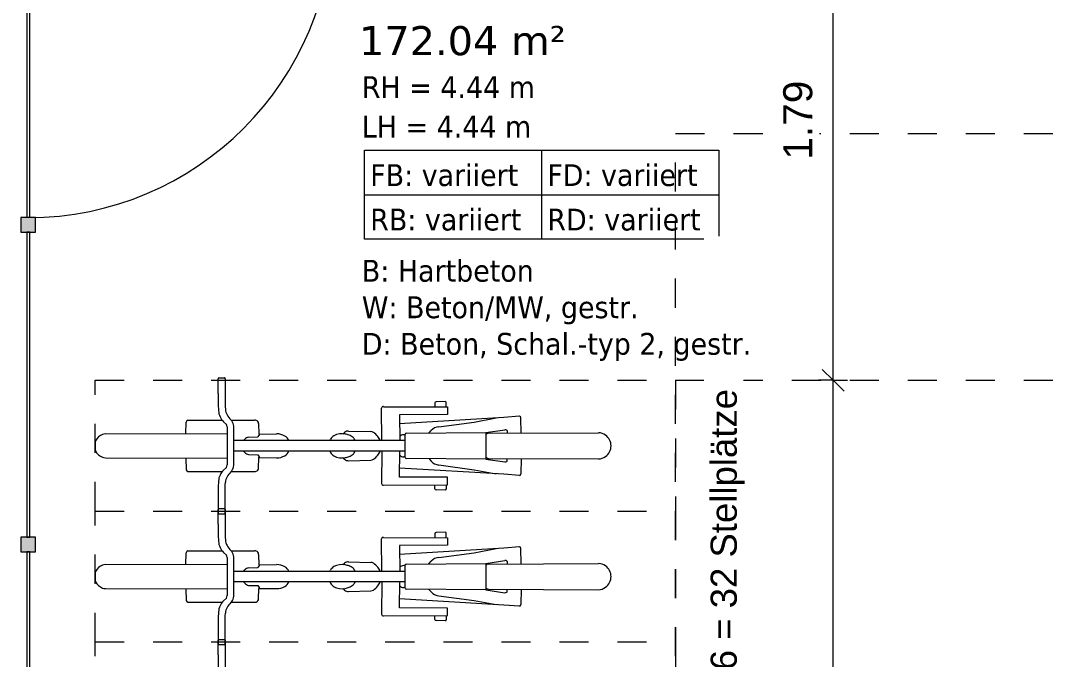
# Model space of a CAD drawing. Header units: metres. Extents: x -35.6 to 33, y -21.5 to 5.9.
# Drawn here: x 13.997 to 17.611, y -11.573 to -9.377 of the extents above; entities that cross this region are included whole.
import ezdxf

# ---------------------------------------------------------------- set-up
doc = ezdxf.new("R2010")
doc.units = ezdxf.units.M
doc.linetypes.add('_Verdeckte Linien_', pattern=[0.15, 0.1, -0.05])
for name, color, linetype, lineweight in [('A-____-____-DIMS', 7, 'Continuous', 5), ('A-____-____-DIMS-50', 7, 'Continuous', 5), ('A-AREA-____-IDEN', 7, 'Continuous', 5), ('A-DETL-GENF-HDLN', 7, '_Verdeckte Linien_', 9), ('A-DETL-GENF-OTLN', 7, 'Continuous', 9), ('A-DOOR-____-MCUT', 7, 'Continuous', 9), ('A-DOOR-____-OTLN', 7, 'Continuous', 9), ('A-DOOR-OPNG-OTLN', 7, 'Continuous', 9), ('A-GLAZ-CWMG-MCUT', 7, 'Continuous', 9), ('A-GLAZ-CWMG-OTLN', 7, 'Continuous', 9), ('A-WALL-____-MCUT', 7, 'Continuous', 35), ('C-PRKG-____-HDLN', 7, '_Verdeckte Linien_', 9), ('C-PRKG-____-OTLN', 7, 'Continuous', 9), ('Text', 7, 'Continuous', 5)]:
    doc.layers.add(name, color=color, linetype=linetype, lineweight=lineweight)
doc.styles.add('Arial', font='arial.ttf', dxfattribs={"height": 0.1})
doc.styles.add('Arial_3', font='arial.ttf', dxfattribs={"height": 0.09})
doc.styles.add('Verdana_1', font='verdana.ttf', dxfattribs={"height": 0.1})
doc.styles.add('Verdana_2', font='verdana.ttf', dxfattribs={"width": 0.9, "height": 0.075})
doc.dimstyles.new('SUB_Rohbau_fein_1', dxfattribs={"dimscale": 0.3048, "dimtxt": 0.102026, "dimasz": 0.246063, "dimexe": 0.164042, "dimexo": 0.0625, "dimgap": 0.123031, "dimtad": 1, "dimrnd": 0.005, "dimzin": 0, "dimdsep": 46, "dimtxsty": 'Arial', "dimblk1": 'OBLIQUE', "dimblk2": 'OBLIQUE', "dimsah": 1, "dimcen": 0.09, "dimazin": 0, "dimtfac": 1, "dimtdec": 4, "dimtix": 1, "dimtmove": 0, "dimatfit": 3, "dimfxl": 0.164042, "dimfxlon": 1, "dimtvp": 1, "dimtfill": 1, "dimtolj": 1, "dimtzin": 0, "dimarcsym": 2})

# ---------------------------------------------------------------- blocks, each defined once
blk = doc.blocks.new('Fahrradstellplatz - Fahrradstellplatz-23763285--01_UG_OK_FFB_AF_ru')
at = {"layer": 'A-DETL-GENF-HDLN', "color": 253, "true_color": 0x999999}
for p, q in [((0, 2), (0.45, 2)), ((0, 0), (0, 2)), ((0.45, 2), (0.9, 2)), ((0.45, 0), (0.45, 2)), ((0.45, 0), (0.45, 2)), ((0.9, 2), (1.35, 2)), ((0.9, 0), (0.9, 2)), ((0.9, 0), (0.9, 2)), ((0.45, 0), (0, 0)), ((1.35, 0), (0.9, 0)), ((0.9, 0), (0.45, 0))]:
    blk.add_line(p, q, dxfattribs=at)
at = {"layer": 'A-DETL-GENF-OTLN', "color": 253, "true_color": 0x999999}
for p, q in [((0.1823, 1.3551), (0.1806, 1.7345)), ((0.2689, 1.3551), (0.2706, 1.7345)), ((0.6323, 1.3551), (0.6306, 1.7345)), ((0.7189, 1.3551), (0.7206, 1.7345)), ((0.1237, 1.4626), (0.1278, 1.408)), ((0.1818, 1.4679), (0.1293, 1.4669)), ((0.2694, 1.4679), (0.3219, 1.4669)), ((0.3275, 1.4626), (0.3234, 1.408)), ((0.5737, 1.4626), (0.5778, 1.408)), ((0.6318, 1.4679), (0.5793, 1.4669)), ((0.7194, 1.4679), (0.7719, 1.4669)), ((0.7775, 1.4626), (0.7734, 1.408)), ((0.18, 1.3458), (0.1702, 1.4123)), ((0.1736, 1.4194), (0.182, 1.4194)), ((0.2776, 1.4194), (0.2692, 1.4194)), ((0.2712, 1.3458), (0.281, 1.4123)), ((0.63, 1.3458), (0.6202, 1.4123)), ((0.6236, 1.4194), (0.632, 1.4194)), ((0.7276, 1.4194), (0.7192, 1.4194)), ((0.7212, 1.3458), (0.731, 1.4123)), ((0.1278, 1.408), (0.1493, 1.0493)), ((0.1436, 1.3065), (0.1294, 1.3816)), ((0.3234, 1.408), (0.3019, 1.0493)), ((0.3076, 1.3065), (0.3218, 1.3816)), ((0.5778, 1.408), (0.5993, 1.0493)), ((0.5936, 1.3065), (0.5794, 1.3816)), ((0.7734, 1.408), (0.7519, 1.0493)), ((0.7576, 1.3065), (0.7718, 1.3816)), ((0.18, 1.3458), (0.2256, 1.3465)), ((0.1823, 1.0716), (0.18, 1.3458)), ((0.1873, 1.3459), (0.185, 1.3486)), ((0.2256, 1.3465), (0.2712, 1.3458)), ((0.2639, 1.3459), (0.2661, 1.3486)), ((0.2712, 1.3458), (0.2689, 1.0716)), ((0.63, 1.3458), (0.6756, 1.3465)), ((0.6323, 1.0716), (0.63, 1.3458)), ((0.6373, 1.3459), (0.635, 1.3486)), ((0.6756, 1.3465), (0.7212, 1.3458)), ((0.7139, 1.3459), (0.7161, 1.3486)), ((0.7212, 1.3458), (0.7189, 1.0716)), ((0.1597, 1.1845), (0.1436, 1.3065)), ((0.2914, 1.1845), (0.3076, 1.3065)), ((0.6097, 1.1845), (0.5936, 1.3065)), ((0.7414, 1.1845), (0.7576, 1.3065)), ((0.0732, 1.2074), (0.0741, 1.1747)), ((0.0916, 1.2102), (0.0773, 1.21)), ((0.0908, 0.9937), (0.0917, 1.2142)), ((0.0917, 1.2142), (0.1175, 1.2142)), ((0.1175, 1.2142), (0.1183, 1.049)), ((0.3337, 1.2142), (0.3329, 1.049)), ((0.3595, 1.2142), (0.3337, 1.2142)), ((0.3604, 0.9937), (0.3595, 1.2142)), ((0.3595, 1.2102), (0.3739, 1.21)), ((0.378, 1.2074), (0.3771, 1.1747)), ((0.5232, 1.2074), (0.5241, 1.1747)), ((0.5416, 1.2102), (0.5273, 1.21)), ((0.5408, 0.9937), (0.5417, 1.2142)), ((0.5417, 1.2142), (0.5675, 1.2142)), ((0.5675, 1.2142), (0.5683, 1.049)), ((0.7837, 1.2142), (0.7829, 1.049)), ((0.8095, 1.2142), (0.7837, 1.2142)), ((0.8104, 0.9937), (0.8095, 1.2142)), ((0.8095, 1.2102), (0.8239, 1.21)), ((0.828, 1.2074), (0.8271, 1.1747)), ((0.0779, 1.1705), (0.0915, 1.1702)), ((0.1817, 1.1498), (0.1728, 1.1579)), ((0.2695, 1.1498), (0.2784, 1.1579)), ((0.3733, 1.1705), (0.3597, 1.1702)), ((0.5279, 1.1705), (0.5415, 1.1702)), ((0.6317, 1.1498), (0.6228, 1.1579)), ((0.7195, 1.1498), (0.7284, 1.1579)), ((0.8233, 1.1705), (0.8097, 1.1702)), ((0.1183, 1.049), (0.2075, 1.0497)), ((0.1854, 1.0681), (0.1871, 1.0675)), ((0.1871, 1.0675), (0.2256, 1.0674)), ((0.1874, 1.0675), (0.1877, 1.0634)), ((0.2075, 1.0675), (0.2075, 0.478)), ((0.2256, 1.0674), (0.2641, 1.0675)), ((0.2437, 1.0675), (0.2437, 0.478)), ((0.3329, 1.049), (0.2437, 1.0497)), ((0.2637, 1.0675), (0.2635, 1.0634)), ((0.2641, 1.0675), (0.2658, 1.0681)), ((0.5683, 1.049), (0.6575, 1.0497)), ((0.6354, 1.0681), (0.6371, 1.0675)), ((0.6371, 1.0675), (0.6756, 1.0674)), ((0.6374, 1.0675), (0.6377, 1.0634)), ((0.6575, 1.0675), (0.6575, 0.478)), ((0.6756, 1.0674), (0.7141, 1.0675)), ((0.6937, 1.0675), (0.6937, 0.478)), ((0.7829, 1.049), (0.6937, 1.0497)), ((0.7137, 1.0675), (0.7135, 1.0634)), ((0.7141, 1.0675), (0.7158, 1.0681)), ((0.2075, 0.9883), (0.0957, 0.9872)), ((0.2437, 0.9883), (0.3555, 0.9872)), ((0.6575, 0.9883), (0.5457, 0.9872)), ((0.6937, 0.9883), (0.8055, 0.9872)), ((0.1745, 0.8735), (0.1767, 0.95)), ((0.2767, 0.8735), (0.2745, 0.95)), ((0.6245, 0.8735), (0.6267, 0.95)), ((0.7267, 0.8735), (0.7245, 0.95)), ((0.1841, 0.8532), (0.1792, 0.8592)), ((0.2671, 0.8532), (0.272, 0.8592)), ((0.6341, 0.8532), (0.6292, 0.8592)), ((0.7171, 0.8532), (0.722, 0.8592)), ((0.2075, 0.809), (0.2029, 0.8114)), ((0.2437, 0.809), (0.2483, 0.8114)), ((0.6575, 0.809), (0.6529, 0.8114)), ((0.6937, 0.809), (0.6983, 0.8114)), ((0.185, 0.564), (0.1842, 0.6253)), ((0.2662, 0.564), (0.267, 0.6253)), ((0.635, 0.564), (0.6342, 0.6253)), ((0.7162, 0.564), (0.717, 0.6253)), ((0.1374, 0.469), (0.1374, 0.5492)), ((0.1492, 0.5633), (0.185, 0.564)), ((0.1849, 0.5677), (0.1876, 0.5655)), ((0.1953, 0.5287), (0.1947, 0.5614)), ((0.2559, 0.5287), (0.2565, 0.5614)), ((0.2663, 0.5677), (0.2636, 0.5655)), ((0.302, 0.5633), (0.2662, 0.564)), ((0.3138, 0.469), (0.3138, 0.5492)), ((0.5874, 0.469), (0.5874, 0.5492)), ((0.5992, 0.5633), (0.635, 0.564)), ((0.6349, 0.5677), (0.6376, 0.5655)), ((0.6453, 0.5287), (0.6447, 0.5614)), ((0.7059, 0.5287), (0.7065, 0.5614)), ((0.7163, 0.5677), (0.7136, 0.5655)), ((0.752, 0.5633), (0.7162, 0.564)), ((0.7638, 0.469), (0.7638, 0.5492)), ((0.2075, 0.5111), (0.2026, 0.516)), ((0.2437, 0.5111), (0.2486, 0.516)), ((0.6575, 0.5111), (0.6526, 0.516)), ((0.6937, 0.5111), (0.6986, 0.516)), ((0.2256, 0.4779), (0.1732, 0.4781)), ((0.278, 0.4781), (0.2256, 0.4779)), ((0.6756, 0.4779), (0.6232, 0.4781)), ((0.728, 0.4781), (0.6756, 0.4779)), ((-0.0083, 0.4263), (-0.0083, 0.4463)), ((-0.0055, 0.4488), (0.0904, 0.4486)), ((0.0904, 0.4486), (0.1001, 0.4491)), ((0.1372, 0.3193), (0.1372, 0.4382)), ((0.1516, 0.4527), (0.1424, 0.443)), ((0.1604, 0.4549), (0.2256, 0.4547)), ((0.1843, 0.0357), (0.1831, 0.4548)), ((0.2256, 0.4547), (0.2908, 0.4549)), ((0.2669, 0.0357), (0.2681, 0.4548)), ((0.2996, 0.4527), (0.3088, 0.443)), ((0.314, 0.3193), (0.314, 0.4382)), ((0.3608, 0.4486), (0.3511, 0.4491)), ((0.4567, 0.4488), (0.3608, 0.4486)), ((0.4417, 0.4263), (0.4417, 0.4463)), ((0.4445, 0.4488), (0.5404, 0.4486)), ((0.4595, 0.4263), (0.4595, 0.4463)), ((0.5404, 0.4486), (0.5501, 0.4491)), ((0.5872, 0.3193), (0.5872, 0.4382)), ((0.6016, 0.4527), (0.5924, 0.443)), ((0.6104, 0.4549), (0.6756, 0.4547)), ((0.6343, 0.0357), (0.6331, 0.4548)), ((0.6756, 0.4547), (0.7408, 0.4549)), ((0.7169, 0.0357), (0.7181, 0.4548)), ((0.7496, 0.4527), (0.7588, 0.443)), ((0.764, 0.3193), (0.764, 0.4382)), ((0.8108, 0.4486), (0.8011, 0.4491)), ((0.9067, 0.4488), (0.8108, 0.4486)), ((0.8917, 0.4263), (0.8917, 0.4463)), ((0.8945, 0.4488), (0.9904, 0.4486)), ((0.9095, 0.4263), (0.9095, 0.4463)), ((0.0452, 0.4238), (-0.0052, 0.4242)), ((0.406, 0.4238), (0.4564, 0.4242)), ((0.4952, 0.4238), (0.4448, 0.4242)), ((0.856, 0.4238), (0.9064, 0.4242)), ((0.9452, 0.4238), (0.8948, 0.4242)), ((0.1835, 0.3133), (0.1436, 0.3144)), ((0.2677, 0.3133), (0.3076, 0.3144)), ((0.6335, 0.3133), (0.5936, 0.3144)), ((0.7177, 0.3133), (0.7576, 0.3144)), ((0.2181, 0), (0.2256, 0)), ((0.2256, 0), (0.2331, 0)), ((0.6681, 0), (0.6756, 0)), ((0.6756, 0), (0.6831, 0))]:
    blk.add_line(p, q, dxfattribs=at)
for centre, radius, start, end in [((0.2308, 1.7256), 0.0534, 118.8234, 141.5969), ((0.2257, 1.7348), 0.0429, 90.2027, 118.8234), ((0.2254, 1.7348), 0.0429, 61.1766, 89.7973), ((0.2204, 1.7256), 0.0534, 38.4031, 61.1766), ((0.6808, 1.7256), 0.0534, 118.8234, 141.5969), ((0.6757, 1.7348), 0.0429, 90.2027, 118.8234), ((0.6754, 1.7348), 0.0429, 61.1766, 89.7973), ((0.6704, 1.7256), 0.0534, 38.4031, 61.1766), ((0.2194, 1.7346), 0.0388, 141.5969, 180.2571), ((0.2318, 1.7346), 0.0388, 359.7429, 38.4031), ((0.6694, 1.7346), 0.0388, 141.5969, 180.2571), ((0.6818, 1.7346), 0.0388, 359.7429, 38.4031), ((0.1295, 1.4608), 0.00606, 91.0937, 163.2001), ((0.3217, 1.4608), 0.00606, 16.7999, 88.9063), ((0.5795, 1.4608), 0.00606, 91.0937, 163.2001), ((0.7717, 1.4608), 0.00606, 16.7999, 88.9063), ((0.1782, 1.4134), 0.00806, 139.5195, 188.3681), ((0.1736, 1.4174), 0.00199, 89.2163, 139.5195), ((0.2776, 1.4174), 0.00199, 40.4805, 90.7837), ((0.273, 1.4134), 0.00806, 351.6319, 40.4805), ((0.6282, 1.4134), 0.00806, 139.5195, 188.3681), ((0.6236, 1.4174), 0.00199, 89.2163, 139.5195), ((0.7276, 1.4174), 0.00199, 40.4805, 90.7837), ((0.723, 1.4134), 0.00806, 351.6319, 40.4805), ((0.1939, 1.3562), 0.0117, 185.1134, 220.3907), ((0.2573, 1.3562), 0.0117, 319.6093, 354.8866), ((0.6439, 1.3562), 0.0117, 185.1134, 220.3907), ((0.7073, 1.3562), 0.0117, 319.6093, 354.8866), ((0.0774, 1.2054), 0.00464, 90.4692, 154.4859), ((0.3738, 1.2054), 0.00464, 25.5141, 89.5308), ((0.5274, 1.2054), 0.00464, 90.4692, 154.4859), ((0.8238, 1.2054), 0.00464, 25.5141, 89.5308), ((0.0785, 1.1749), 0.00438, 181.6744, 261.5061), ((0.2008, 1.1882), 0.0413, 185.2207, 227.2443), ((0.2504, 1.1882), 0.0413, 312.7557, 354.7793), ((0.3727, 1.1749), 0.00438, 278.4939, 358.3256), ((0.5285, 1.1749), 0.00438, 181.6744, 261.5061), ((0.6508, 1.1882), 0.0413, 185.2207, 227.2443), ((0.7004, 1.1882), 0.0413, 312.7557, 354.7793), ((0.8227, 1.1749), 0.00438, 278.4939, 358.3256), ((0.187, 1.0727), 0.00483, 193.2596, 250.1257), ((0.2104, 1.0646), 0.0228, 183.0499, 221.2324), ((0.2408, 1.0646), 0.0228, 318.7676, 356.9501), ((0.2642, 1.0727), 0.00483, 289.8743, 346.7404), ((0.637, 1.0727), 0.00483, 193.2596, 250.1257), ((0.6604, 1.0646), 0.0228, 183.0499, 221.2324), ((0.6908, 1.0646), 0.0228, 318.7676, 356.9501), ((0.7142, 1.0727), 0.00483, 289.8743, 346.7404), ((0.0956, 0.9923), 0.00508, 164.2179, 270.5532), ((0.2538, 0.893), 0.1011, 117.2613, 126.5019), ((0.1974, 0.893), 0.1011, 53.4981, 62.7387), ((0.3555, 0.9923), 0.00508, 269.4468, 15.7821), ((0.5456, 0.9923), 0.00508, 164.2179, 270.5532), ((0.7038, 0.893), 0.1011, 117.2613, 126.5019), ((0.6474, 0.893), 0.1011, 53.4981, 62.7387), ((0.8055, 0.9923), 0.00508, 269.4468, 15.7821), ((0.1943, 0.9495), 0.0176, 147.5068, 178.3381), ((0.2278, 0.9281), 0.0574, 126.5019, 147.5068), ((0.2234, 0.9281), 0.0574, 32.4932, 53.4981), ((0.2569, 0.9495), 0.0176, 1.6619, 32.4932), ((0.6443, 0.9495), 0.0176, 147.5068, 178.3381), ((0.6778, 0.9281), 0.0574, 126.5019, 147.5068), ((0.6734, 0.9281), 0.0574, 32.4932, 53.4981), ((0.7069, 0.9495), 0.0176, 1.6619, 32.4932), ((0.1962, 0.8728), 0.0217, 178.2161, 218.6857), ((0.296, 0.8388), 0.1131, 161.1879, 168.5086), ((0.2236, 0.8634), 0.0367, 136.3239, 161.1879), ((0.2211, 0.8658), 0.0333, 114.1511, 136.3239), ((0.2301, 0.8658), 0.0333, 43.6761, 65.8489), ((0.2276, 0.8634), 0.0367, 18.8121, 43.6761), ((0.1552, 0.8388), 0.1131, 11.4914, 18.8121), ((0.255, 0.8728), 0.0217, 321.3143, 1.7839), ((0.6462, 0.8728), 0.0217, 178.2161, 218.6857), ((0.746, 0.8388), 0.1131, 161.1879, 168.5086), ((0.6736, 0.8634), 0.0367, 136.3239, 161.1879), ((0.6711, 0.8658), 0.0333, 114.1511, 136.3239), ((0.6801, 0.8658), 0.0333, 43.6761, 65.8489), ((0.6776, 0.8634), 0.0367, 18.8121, 43.6761), ((0.6052, 0.8388), 0.1131, 11.4914, 18.8121), ((0.705, 0.8728), 0.0217, 321.3143, 1.7839), ((0.2401, 0.8501), 0.0561, 168.5086, 208.7294), ((0.2111, 0.8501), 0.0561, 331.2706, 11.4914), ((0.6901, 0.8501), 0.0561, 168.5086, 208.7294), ((0.6611, 0.8501), 0.0561, 331.2706, 11.4914), ((0.2164, 0.8372), 0.0291, 208.7294, 242.3562), ((0.2347, 0.8372), 0.0291, 297.6438, 331.2706), ((0.6664, 0.8372), 0.0291, 208.7294, 242.3562), ((0.6847, 0.8372), 0.0291, 297.6438, 331.2706), ((0.2388, 0.626), 0.0546, 149.4774, 180.6909), ((0.2202, 0.6369), 0.033, 113.0393, 149.4774), ((0.231, 0.6369), 0.033, 30.5226, 66.9607), ((0.2124, 0.626), 0.0546, 359.3091, 30.5226), ((0.6888, 0.626), 0.0546, 149.4774, 180.6909), ((0.6702, 0.6369), 0.033, 113.0393, 149.4774), ((0.681, 0.6369), 0.033, 30.5226, 66.9607), ((0.6624, 0.626), 0.0546, 359.3091, 30.5226), ((0.1497, 0.551), 0.0125, 128.2192, 188.3038), ((0.1491, 0.5518), 0.0115, 89.7991, 128.2192), ((0.202, 0.5825), 0.0223, 229.8575, 251.052), ((0.2492, 0.5825), 0.0223, 288.948, 310.1425), ((0.3021, 0.5518), 0.0115, 51.7808, 90.2009), ((0.3015, 0.551), 0.0125, 351.6962, 51.7808), ((0.5997, 0.551), 0.0125, 128.2192, 188.3038), ((0.5991, 0.5518), 0.0115, 89.7991, 128.2192), ((0.652, 0.5825), 0.0223, 229.8575, 251.052), ((0.6992, 0.5825), 0.0223, 288.948, 310.1425), ((0.7521, 0.5518), 0.0115, 51.7808, 90.2009), ((0.7515, 0.551), 0.0125, 351.6962, 51.7808), ((0.2218, 0.5354), 0.0273, 194.1816, 225.3541), ((0.2294, 0.5354), 0.0273, 314.6459, 345.8184), ((0.6718, 0.5354), 0.0273, 194.1816, 225.3541), ((0.6794, 0.5354), 0.0273, 314.6459, 345.8184), ((0.1605, 0.4431), 0.0347, 102.9222, 134.8059), ((0.1664, 0.4178), 0.0607, 83.5208, 102.9222), ((0.2848, 0.4178), 0.0607, 77.0778, 96.4792), ((0.2906, 0.4431), 0.0347, 45.1941, 77.0778), ((0.6105, 0.4431), 0.0347, 102.9222, 134.8059), ((0.6164, 0.4178), 0.0607, 83.5208, 102.9222), ((0.7348, 0.4178), 0.0607, 77.0778, 96.4792), ((0.7406, 0.4431), 0.0347, 45.1941, 77.0778), ((-0.0058, 0.4463), 0.00251, 83.5873, 180), ((0.098, 0.491), 0.0419, 272.8793, 300.1335), ((0.1012, 0.482), 0.0567, 273.4273, 316.6249), ((0.0769, 0.5273), 0.0839, 300.1335, 314.8059), ((0.1603, 0.4364), 0.0186, 89.7864, 118.0605), ((0.2909, 0.4364), 0.0186, 61.9395, 90.2136), ((0.35, 0.482), 0.0567, 223.3751, 266.5727), ((0.3743, 0.5273), 0.0839, 225.1941, 239.8665), ((0.3532, 0.491), 0.0419, 239.8665, 267.1207), ((0.4442, 0.4463), 0.00251, 83.5873, 180), ((0.4569, 0.4463), 0.00251, 0, 96.4127), ((0.548, 0.491), 0.0419, 272.8793, 300.1335), ((0.5512, 0.482), 0.0567, 273.4273, 316.6249), ((0.5269, 0.5273), 0.0839, 300.1335, 314.8059), ((0.6103, 0.4364), 0.0186, 89.7864, 118.0605), ((0.7409, 0.4364), 0.0186, 61.9395, 90.2136), ((0.8, 0.482), 0.0567, 223.3751, 266.5727), ((0.8243, 0.5273), 0.0839, 225.1941, 239.8665), ((0.8032, 0.491), 0.0419, 239.8665, 267.1207), ((0.8942, 0.4463), 0.00251, 83.5873, 180), ((0.9069, 0.4463), 0.00251, 0, 96.4127), ((-0.0052, 0.4274), 0.00327, 199.6166, 269.5389), ((0.0501, 1.3361), 0.9124, 269.6923, 273.4273), ((0.4011, 1.3361), 0.9124, 266.5727, 270.3077), ((0.4448, 0.4274), 0.00327, 199.6166, 269.5389), ((0.4564, 0.4274), 0.00327, 270.4611, 340.3834), ((0.5001, 1.3361), 0.9124, 269.6923, 273.4273), ((0.8511, 1.3361), 0.9124, 266.5727, 270.3077), ((0.8948, 0.4274), 0.00327, 199.6166, 269.5389), ((0.9064, 0.4274), 0.00327, 270.4611, 340.3834), ((0.9501, 1.3361), 0.9124, 269.6923, 273.4273), ((0.1438, 0.3212), 0.00683, 196.6805, 268.4014), ((0.3074, 0.3212), 0.00683, 271.5986, 343.3195), ((0.5938, 0.3212), 0.00683, 196.6805, 268.4014), ((0.7574, 0.3212), 0.00683, 271.5986, 343.3195), ((0.2247, 0.0394), 0.0406, 185.2642, 198.9471), ((0.2253, 0.0396), 0.0412, 198.9471, 245.2958), ((0.2181, 0.024), 0.024, 245.2958, 269.9884), ((0.2331, 0.024), 0.024, 270.0116, 294.7042), ((0.2259, 0.0396), 0.0412, 294.7042, 341.0529), ((0.2265, 0.0394), 0.0406, 341.0529, 354.7358), ((0.6747, 0.0394), 0.0406, 185.2642, 198.9471), ((0.6753, 0.0396), 0.0412, 198.9471, 245.2958), ((0.6681, 0.024), 0.024, 245.2958, 269.9884), ((0.6831, 0.024), 0.024, 270.0116, 294.7042), ((0.6759, 0.0396), 0.0412, 294.7042, 341.0529), ((0.6765, 0.0394), 0.0406, 341.0529, 354.7358)]:
    blk.add_arc(centre, radius, start, end, dxfattribs=at)
at = {"layer": 'C-PRKG-____-HDLN', "color": 253, "true_color": 0x999999}
blk.add_line((0, 2), (0, 4.1), dxfattribs=at)
blk = doc.blocks.new('Fahrradstellplatz - Fahrradstellplatz-23803867--01_UG_OK_FFB_AF_ru')
at = {"layer": 'C-PRKG-____-HDLN', "color": 253, "true_color": 0x999999}
for p, q in [((0, 4.1), (3.2, 4.1)), ((3.2, 4.1), (3.2, 2))]:
    blk.add_line(p, q, dxfattribs=at)
blk = doc.blocks.new('Rechteckiger Pfosten - 50 x 50-41864164--01_UG_OK_FFB_AF_ru')
at = {"layer": 'A-GLAZ-CWMG-OTLN', "true_color": 0xc8c8c8}
blk.add_hatch(color=9, dxfattribs=at).paths.add_polyline_path([(0.025, 0.025), (0.025, -0.025), (-0.025, -0.025), (-0.025, 0.025)])
at = {"layer": 'A-GLAZ-CWMG-MCUT'}
for p, q in [((-0.025, 0.025), (0.025, 0.025)), ((-0.025, -0.025), (-0.025, 0.025)), ((0.025, 0.025), (0.025, -0.025)), ((0.025, -0.025), (-0.025, -0.025))]:
    blk.add_line(p, q, dxfattribs=at)
blk = doc.blocks.new('FAE_Gitterverschlag - Tür-41866184--01_UG_OK_FFB_AF_ru')
at = {"layer": 'A-DOOR-____-MCUT'}
for p, q in [((0.525, 0.005), (-0.525, 0.005)), ((-0.525, -0.005), (0.525, -0.005))]:
    blk.add_line(p, q, dxfattribs=at)
at = {"layer": 'A-DOOR-OPNG-OTLN'}
blk.add_line((-0.525, 0), (-0.525, 1.05), dxfattribs=at)
blk.add_arc((-0.525, 0), 1.05, 360, 90, dxfattribs=at)
blk = doc.blocks.new('Beschriftung_Räume-SUB - Vollständig-17704717--01_UG_OK_FFB_AF_ru')
at = {"layer": 'A-AREA-____-IDEN'}
for p, q in [((0, -0.018255), (0.0244, -0.018255)), ((0, -0.024377), (0, -0.018255)), ((0.0122, -0.018255), (0.0122, -0.024377)), ((0.0244, -0.018255), (0.0244, -0.024377)), ((0, -0.021316), (0.0244, -0.021316)), ((0.0244, -0.024377), (0, -0.024377))]:
    blk.add_line(p, q, dxfattribs=at)
blk = doc.blocks.new('DIMBLOCK262--01_UG_OK_FFB_AF_ru')
at = {"layer": 'A-____-____-DIMS-50'}
for p, q in [((16.7947, -10.6134), (16.7572, -10.5759)), ((16.7947, -10.6134), (16.7447, -10.6134)), ((16.7947, -17.3634), (16.7947, -10.6134)), ((16.7947, -10.6134), (16.8322, -10.6509)), ((16.7947, -10.6134), (16.8447, -10.6134)), ((16.7947, -17.3634), (16.7572, -17.3259)), ((16.7947, -17.3634), (16.7447, -17.3634)), ((16.7947, -17.3634), (16.8322, -17.4009)), ((16.7947, -17.3634), (16.8447, -17.3634))]:
    blk.add_line(p, q, dxfattribs=at)
at = {"layer": 'A-____-____-DIMS-50', "color": 0, "insert": (16.6227, -14.1241), "char_height": 0.1, "width": 0.325653, "attachment_point": 1, "rotation": 90, "line_spacing_factor": 0.941778, "style": 'Arial', "bg_fill": 3, "box_fill_scale": 1.25, "bg_fill_color": 256, "bg_fill_true_color": 13158600, "bg_fill_transparency": 0}
blk.add_mtext('6.75', dxfattribs=at)
blk = doc.blocks.new('_Oblique')
at = {"color": 0, "linetype": 'ByBlock', "lineweight": -2}
blk.add_line((-0.5, -0.5), (0.5, 0.5), dxfattribs=at)
blk = doc.blocks.new('DIMBLOCK263--01_UG_OK_FFB_AF_ru')
at = {"layer": 'A-____-____-DIMS-50'}
for p, q in [((16.7947, -8.8229), (16.7572, -8.7854)), ((16.7947, -8.8229), (16.7447, -8.8229)), ((16.7947, -10.6134), (16.7947, -8.8229)), ((16.7947, -8.8229), (16.8322, -8.8604)), ((16.7947, -8.8229), (16.8447, -8.8229)), ((16.7947, -10.6134), (16.7572, -10.5759)), ((16.7947, -10.6134), (16.7447, -10.6134)), ((16.7947, -10.6134), (16.8322, -10.6509)), ((16.7947, -10.6134), (16.8447, -10.6134))]:
    blk.add_line(p, q, dxfattribs=at)
at = {"layer": 'A-____-____-DIMS-50', "color": 0, "insert": (16.6227, -9.8539), "char_height": 0.1, "width": 0.325653, "attachment_point": 1, "rotation": 90, "line_spacing_factor": 0.941778, "style": 'Arial', "bg_fill": 3, "box_fill_scale": 1.25, "bg_fill_color": 256, "bg_fill_true_color": 13158600, "bg_fill_transparency": 0}
blk.add_mtext('1.79', dxfattribs=at)

msp = doc.modelspace()

# ---------------------------------------------------------------- linework, layer by layer
at = {"layer": 'A-WALL-____-MCUT', "lineweight": 9}
for p, q in [((14.017, -10.1034), (14.017, -11.1534)), ((14.027, -10.1034), (14.017, -10.1034)), ((14.027, -11.1534), (14.027, -10.1034)), ((14.017, -11.1534), (14.027, -11.1534)), ((14.017, -11.2034), (14.017, -12.2534)), ((14.027, -11.2034), (14.017, -11.2034)), ((14.027, -12.2534), (14.027, -11.2034))]:
    msp.add_line(p, q, dxfattribs=at)

# ---------------------------------------------------------------- block references
at = {"layer": 'A-AREA-____-IDEN', "xscale": 49.99999999999998, "yscale": 49.99999999999998, "zscale": 49.99999999999998}
msp.add_blockref('Beschriftung_Räume-SUB - Vollständig-17704717--01_UG_OK_FFB_AF_ru', (15.1805, -8.9089), dxfattribs=at)
at = {"layer": 'A-DOOR-____-OTLN', "rotation": 269.9999999999999}
msp.add_blockref('FAE_Gitterverschlag - Tür-41866184--01_UG_OK_FFB_AF_ru', (14.022, -9.5284), dxfattribs=at)
at = {"layer": 'A-GLAZ-CWMG-OTLN', "extrusion": (0, 0, -1), "rotation": 270.0000000000001}
for p in [(-14.022, -10.0784), (-14.022, -11.1784)]:
    msp.add_blockref('Rechteckiger Pfosten - 50 x 50-41864164--01_UG_OK_FFB_AF_ru', p, dxfattribs=at)
at = {"layer": 'C-PRKG-____-OTLN', "color": 253, "true_color": 0x999999}
for name, p, rotation in [('Fahrradstellplatz - Fahrradstellplatz-23803867--01_UG_OK_FFB_AF_ru', (20.352, -12.9634), 89.99999999999933), ('Fahrradstellplatz - Fahrradstellplatz-23763285--01_UG_OK_FFB_AF_ru', (14.252, -10.6134), 269.9999999999997)]:
    msp.add_blockref(name, p, dxfattribs=dict(at, rotation=rotation))

# ---------------------------------------------------------------- texts
at = {"layer": 'A-AREA-____-IDEN', "attachment_point": 1}
for s, insert, char_height, width, style in [('172.04 m²', (15.1613, -9.3943), 0.1, 0.925949, 'Verdana_1'), ('RH = 4.44 m', (15.1712, -9.5668), 0.075, 0.750379, 'Verdana_2'), ('LH = 4.44 m', (15.1712, -9.7028), 0.075, 0.735949, 'Verdana_2'), ('FB: variiert', (15.2, -9.8696), 0.075, 0.656582, 'Verdana_2'), ('FD: variiert', (15.81, -9.8696), 0.075, 0.667405, 'Verdana_2'), ('RB: variiert', (15.2, -10.0227), 0.075, 0.671012, 'Verdana_2'), ('RD: variiert', (15.81, -10.0227), 0.075, 0.681835, 'Verdana_2'), ('B: Hartbeton', (15.1712, -10.1989), 0.075, 0.753987, 'Verdana_2'), ('W: Beton/MW, gestr.', (15.1712, -10.3246), 0.075, 1.237405, 'Verdana_2'), ('D: Beton, Schal.-typ 2, gestr.', (15.1712, -10.4503), 0.075, 1.73886, 'Verdana_2')]:
    msp.add_mtext(s, dxfattribs=dict(at, insert=insert, char_height=char_height, width=width, style=style))

# ---------------------------------------------------------------- next in the draw order: texts
at = {"layer": 'Text', "insert": (16.3728, -13.7078), "char_height": 0.09, "width": 3.567509, "attachment_point": 1, "rotation": 90, "style": 'Arial_3', "bg_fill": 3, "box_fill_scale": 1.25, "bg_fill_color": 256, "bg_fill_true_color": 13158600, "bg_fill_transparency": 0}
msp.add_mtext('Einseitiges Modul doppelstöckig 2 x 16 = 32 Stellplätze', dxfattribs=at)

# ---------------------------------------------------------------- next in the draw order: dimensions: what is measured, and where the dimension line sits
at = {"layer": 'A-____-____-DIMS'}
dim = msp.add_linear_dim(base=(16.7947, -10.6134), p1=(16.7447, -17.3634), p2=(16.7447, -10.6134), angle=90, dimstyle='SUB_Rohbau_fein_1', override={"dimpost": '<>', "dimfxl": 6.75}, dxfattribs=at)
dim.commit()
dim.dimension.update_dxf_attribs({"geometry": 'DIMBLOCK262--01_UG_OK_FFB_AF_ru', "text_midpoint": (16.7061, -13.9884)})

# ---------------------------------------------------------------- next in the draw order: dimensions: what is measured, and where the dimension line sits
dim = msp.add_linear_dim(base=(16.7947, -8.8229), p1=(16.7447, -10.6134), p2=(16.7447, -8.8229), angle=90, dimstyle='SUB_Rohbau_fein_1', override={"dimpost": '<>', "dimfxl": 1.79054}, dxfattribs=at)
dim.commit()
dim.dimension.update_dxf_attribs({"geometry": 'DIMBLOCK263--01_UG_OK_FFB_AF_ru', "text_midpoint": (16.7061, -9.7182)})

doc.saveas('drawing.dxf')
